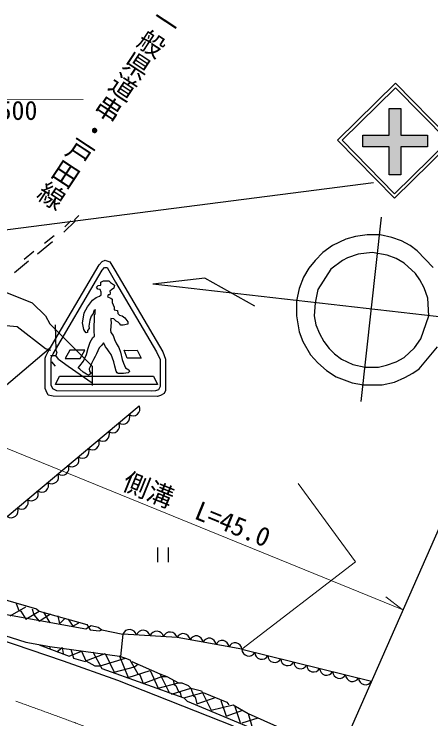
# Model space of a CAD drawing. Units: millimetres, scale not verified. Extents: x 40000 to 680000, y 20000 to 380000.
# Drawn here: x 532198 to 572246, y 270566 to 338241 of the extents above; entities that cross this region are included whole.
import ezdxf
from ezdxf.enums import TextEntityAlignment as Align

# ---------------------------------------------------------------- set-up
doc = ezdxf.new("R2010")
doc.units = ezdxf.units.MM
doc.header["$LTSCALE"] = 1000
doc.linetypes.add('CHAIN', pattern=[18.5, 12, -1.5, 3.5, -1.5])
for name, color, linetype, lineweight in [('M-BGD', 7, 'Continuous', 25), ('M-BMK', 2, 'CHAIN', 13), ('M-BMK-SRVR', 3, 'Continuous', 25), ('M-STR-HTXT', 7, 'Continuous', 13), ('M-STR-STRC', 7, 'Continuous', 25)]:
    doc.layers.add(name, color=color, linetype=linetype, lineweight=lineweight)
doc.styles.add('@ＭＳ ゴシック', font='')
doc.styles.add('ＭＳ ゴシック', font='')
doc.styles.get('@ＭＳ ゴシック').set_extended_font_data('@MS Gothic')
doc.styles.get('ＭＳ ゴシック').set_extended_font_data('MS Gothic')

msp = doc.modelspace()

# ---------------------------------------------------------------- hatches: boundary and pattern name
at = {"layer": 'M-STR-STRC'}
msp.add_hatch(color=256, dxfattribs=at).paths.add_polyline_path([(568225, 329164), (569360, 329164), (569360, 326627), (571914, 326627), (571914, 325484), (569367, 325484), (569367, 322822), (568234, 322822), (568234, 325493), (565692, 325493), (565692, 326630), (568225, 326630)])

# ---------------------------------------------------------------- linework, layer by layer
at = {"layer": 'M-BGD'}
for p, q in [((566717, 322029), (522969, 316405)), ((538422, 318911), (537998, 318488)), ((538083, 318403), (536982, 317303)), ((537660, 318403), (537067, 317811)), ((537998, 318488), (538083, 318403)), ((567462, 318742), (565515, 301047)), ((536051, 316964), (535120, 316202)), ((565007, 316879), (564076, 316625)), ((566108, 317049), (565007, 316879)), ((567378, 317049), (566108, 317049)), ((568478, 316795), (567378, 317049)), ((569410, 316456), (568478, 316795)), ((535882, 316371), (534442, 315186)), ((564076, 316625), (562806, 316033)), ((570256, 316033), (569410, 316456)), ((534104, 315440), (533172, 314678)), ((562806, 316033), (561874, 315355)), ((570934, 315525), (570256, 316033)), ((572458, 313916), (570934, 315525)), ((561874, 315355), (561112, 314593)), ((564245, 314847), (563737, 314593)), ((565261, 315186), (564245, 314847)), ((566616, 315355), (565261, 315186)), ((568055, 315101), (566616, 315355)), ((568902, 314763), (568055, 315101)), ((569664, 314339), (568902, 314763)), ((533596, 314509), (532241, 313408)), ((561112, 314593), (560520, 313831)), ((563737, 314593), (562636, 313747)), ((570764, 313323), (569664, 314339)), ((560520, 313831), (560012, 312985)), ((562636, 313747), (561366, 311799)), ((550529, 312900), (545534, 312307)), ((555329, 310189), (550529, 312900)), ((560012, 312985), (559588, 311884)), ((571188, 312731), (570764, 313323)), ((571611, 311969), (571188, 312731)), ((546973, 312138), (545534, 312307)), ((575167, 308921), (546973, 312138)), ((531140, 311630), (533934, 310529)), ((559588, 311884), (559334, 310699)), ((561366, 311799), (561112, 310529)), ((571950, 310953), (571611, 311969)), ((559334, 310699), (559334, 309259)), ((572034, 309259), (571950, 310953)), ((533934, 310529), (535204, 309259)), ((561112, 310529), (561028, 309259)), ((535204, 309259), (535628, 308497)), ((559334, 309259), (559588, 307735)), ((561028, 309259), (561197, 308413)), ((571272, 307058), (572034, 309259)), ((530717, 308413), (532495, 308243)), ((532495, 308243), (535204, 306127)), ((535628, 308497), (539692, 304433)), ((536136, 308413), (536220, 305957)), ((561197, 308413), (561536, 307566)), ((559588, 307735), (559927, 306804)), ((561536, 307566), (561959, 306804)), ((559927, 306804), (560689, 305534)), ((561959, 306804), (562467, 306127)), ((570680, 306211), (571272, 307058)), ((535733, 306237), (516408, 289871)), ((535204, 306127), (535712, 305957)), ((536220, 305957), (536305, 305788)), ((562467, 306127), (562975, 305619)), ((569664, 305280), (570680, 306211)), ((571103, 304179), (572881, 306296)), ((535712, 305449), (536220, 305449)), ((536305, 305788), (536220, 305449)), ((536474, 305111), (536220, 305449)), ((560689, 305534), (561366, 304772)), ((562975, 305619), (563652, 305111)), ((568902, 304857), (569664, 305280)), ((535797, 304857), (536136, 304433)), ((536474, 305111), (537406, 304433)), ((561366, 304772), (562213, 304010)), ((563652, 305111), (564753, 304603)), ((564753, 304603), (565938, 304349)), ((567970, 304518), (568902, 304857)), ((537406, 304433), (539692, 302825)), ((539692, 304433), (539692, 302571)), ((562213, 304010), (563144, 303417)), ((565938, 304349), (567208, 304349)), ((567208, 304349), (567970, 304518)), ((570510, 303756), (571103, 304179)), ((563144, 303417), (564668, 302825)), ((568732, 302909), (569748, 303333)), ((569748, 303333), (570510, 303756)), ((564668, 302825), (565769, 302655)), ((565769, 302655), (567547, 302655)), ((567547, 302655), (568732, 302909)), ((529616, 282505), (534358, 281150)), ((532410, 281658), (532664, 280981)), ((522420, 281404), (533342, 277933)), ((528939, 281065), (539099, 279203)), ((531818, 280473), (533342, 281319)), ((532664, 280981), (532834, 280896)), ((532834, 280896), (533342, 280134)), ((533342, 280134), (534612, 280896)), ((533934, 281150), (534104, 280557)), ((534358, 281150), (534612, 280896)), ((534612, 280896), (539184, 279626)), ((534104, 280557), (534612, 279965)), ((534612, 279965), (535712, 280642)), ((535035, 280811), (535628, 279795)), ((536390, 280473), (536559, 279711)), ((536559, 279711), (537067, 280219)), ((537406, 280134), (537829, 279457)), ((537829, 279457), (538422, 279795)), ((539099, 279203), (539607, 279541)), ((539184, 279626), (539522, 279118)), ((539607, 279541), (540284, 279372)), ((528939, 278864), (536898, 276155)), ((539522, 279118), (540369, 279033)), ((540284, 279372), (540623, 279118)), ((540369, 279033), (540623, 279118)), ((540623, 279118), (542655, 278695)), ((533342, 277933), (535628, 277509)), ((534612, 277679), (537490, 276578)), ((535628, 277509), (535628, 277255)), ((535628, 277509), (542316, 276578)), ((536305, 277001), (536813, 277425)), ((536813, 277425), (536898, 276832)), ((537490, 276578), (538676, 277086)), ((537660, 277255), (537914, 276409)), ((538676, 277086), (539099, 276155)), ((539099, 276155), (540962, 276832)), ((539776, 277001), (540623, 275393)), ((540962, 276832), (541808, 275054)), ((554085, 277255), (566536, 274198)), ((536898, 276155), (542147, 274292)), ((537914, 276409), (539014, 276070)), ((539014, 276070), (539099, 276155)), ((539099, 276155), (539946, 275647)), ((540454, 275647), (542909, 276409)), ((542316, 276578), (543163, 274546)), ((542428, 276562), (542909, 276409)), ((542909, 276409), (543332, 276239)), ((543332, 276239), (544094, 274885)), ((539946, 275647), (540454, 275647)), ((541808, 275054), (543756, 275562)), ((543502, 276070), (546211, 274885)), ((543756, 275562), (544094, 275816)), ((540623, 275393), (548497, 272599)), ((543163, 274546), (545280, 275223)), ((544094, 274885), (544264, 274800)), ((544264, 274800), (544602, 273953)), ((545280, 275223), (546042, 273530)), ((546211, 274885), (546888, 274631)), ((546211, 274885), (547142, 273022)), ((542147, 274292), (553238, 269889)), ((544602, 273953), (546380, 274631)), ((546380, 274631), (546888, 274631)), ((546888, 274631), (547989, 274038)), ((547481, 274292), (547566, 273869)), ((546042, 273530), (547989, 274038)), ((547312, 272937), (549174, 273530)), ((547566, 273869), (547735, 273784)), ((547735, 273784), (547989, 273191)), ((547989, 274038), (548328, 274038)), ((548328, 274038), (548920, 273784)), ((548920, 273784), (549174, 273530)), ((549174, 273530), (549428, 272768)), ((549174, 273530), (550190, 273276)), ((547989, 273191), (548158, 273107)), ((548158, 273107), (548243, 272683)), ((548497, 272599), (550360, 273107)), ((549428, 272768), (549598, 272683)), ((550190, 273276), (551122, 271413)), ((550360, 273107), (552646, 272175)), ((548497, 272599), (548836, 272260)), ((548836, 272260), (555101, 269635)), ((549598, 272683), (549767, 272006)), ((549767, 272006), (551460, 272599)), ((552053, 272345), (552561, 270821)), ((552646, 272175), (552815, 271921)), ((551122, 271413), (553238, 271921)), ((552561, 270821), (554170, 271413)), ((553238, 271921), (554678, 271075)), ((553408, 271752), (553916, 270228)), ((554678, 271075), (560858, 268365)), ((554678, 271075), (555101, 269635)), ((555609, 270651), (554085, 270143))]:
    msp.add_line(p, q, dxfattribs=at)
for points in [[(526269, 283409), (531538, 290010), (544216, 300615)], [(542655, 278695), (542428, 276562), (542316, 276578)], [(554085, 277255), (547856, 278370), (542655, 278695)]]:
    msp.add_lwpolyline(points, dxfattribs=at)
for centre, radius, start, end in [((543629, 300325), 654, 233.53816, 26.28334), ((542654, 299509), 654, 233.53816, 26.28334), ((541679, 298693), 654, 233.53816, 26.28334), ((540704, 297878), 654, 233.53816, 26.28334), ((539728, 297062), 654, 233.53816, 26.28334), ((538753, 296246), 654, 233.53816, 26.28334), ((537778, 295431), 654, 233.53816, 26.28334), ((536803, 294615), 654, 233.53816, 26.28334), ((535828, 293799), 654, 233.53816, 26.28334), ((534852, 292983), 654, 233.53816, 26.28334), ((533877, 292168), 654, 233.53816, 26.28334), ((532902, 291352), 654, 233.53816, 26.28334), ((531927, 290536), 654, 233.53816, 26.28334), ((543294, 278480), 674, 11.41008, 161.44958), ((544594, 278399), 674, 11.41008, 161.44958), ((545895, 278318), 674, 11.41008, 161.44958), ((547195, 278237), 674, 11.41008, 161.44958), ((548452, 278111), 650, 3.22616, 156.47987), ((549698, 277888), 650, 3.22616, 156.47987), ((550944, 277665), 650, 3.22616, 156.47987), ((552190, 277442), 650, 3.22616, 156.47987), ((553436, 277219), 650, 3.22616, 156.47987), ((554746, 277259), 661, 180.29844, 332.11022), ((555991, 276953), 661, 180.29844, 332.11022), ((557236, 276647), 661, 180.29844, 332.11022), ((558481, 276342), 661, 180.29844, 332.11022), ((559726, 276036), 661, 180.29844, 332.11022), ((560972, 275730), 661, 180.29844, 332.11022), ((562217, 275424), 661, 180.29844, 332.11022), ((563462, 275119), 661, 180.29844, 332.11022), ((564707, 274813), 661, 180.29844, 332.11022), ((565952, 274507), 661, 180.29844, 332.11022)]:
    msp.add_arc(centre, radius, start, end, dxfattribs=at)
at = {"layer": 'M-BMK'}
msp.add_arc((354991, -223485), 526529, 66.99254, 74.3696, dxfattribs=at)
at = {"layer": 'M-BMK-SRVR'}
msp.add_line((575167, 293765), (560786, 261161), dxfattribs=at)
at = {"layer": 'M-STR-HTXT'}
for p, q in [((516832, 330003), (538828, 330030)), ((524367, 299438), (569494, 281065)), ((559504, 293173), (565007, 285637)), ((565007, 285637), (554085, 277255)), ((569494, 281065), (567900, 282273))]:
    msp.add_line(p, q, dxfattribs=at)
at = {"layer": 'M-STR-STRC'}
for p, q in [((568844, 331596), (563285, 326125)), ((568841, 331172), (563709, 326122)), ((573891, 326040), (568841, 331172)), ((574315, 326037), (568844, 331596)), ((563285, 326125), (568756, 320566)), ((563709, 326122), (568759, 320990)), ((568756, 320566), (574315, 326037)), ((568759, 320990), (573891, 326040)), ((540117, 312025), (540268, 312176)), ((540251, 311840), (540117, 312025)), ((540268, 312176), (540520, 312210)), ((540520, 312210), (540536, 312495)), ((540536, 312495), (540781, 312635)), ((540781, 312635), (541316, 312640)), ((541316, 312640), (541472, 312483)), ((541472, 312483), (541842, 312226)), ((541842, 312226), (541774, 311935)), ((540469, 311807), (540251, 311840)), ((540553, 311555), (540469, 311807)), ((540553, 311286), (540553, 311555)), ((541573, 311778), (541383, 311622)), ((541383, 311622), (541428, 311487)), ((541428, 311487), (541405, 311297)), ((541774, 311935), (541573, 311778)), ((539261, 310128), (539747, 310766)), ((539747, 310766), (540083, 311018)), ((540083, 311018), (540402, 311152)), ((540402, 311152), (540553, 311286)), ((541226, 311286), (541181, 311084)), ((541181, 311084), (541495, 310950)), ((541405, 311297), (541226, 311286)), ((541495, 310950), (541607, 310861)), ((541607, 310861), (541629, 310536)), ((538943, 309562), (539261, 310128)), ((541629, 310536), (541819, 310111)), ((541819, 310111), (541808, 309842)), ((538876, 309148), (538943, 309562)), ((539805, 309506), (539592, 309227)), ((539872, 309786), (539805, 309506)), ((539984, 309808), (539872, 309786)), ((539883, 307816), (539917, 309327)), ((539917, 309327), (539984, 309484)), ((539984, 309484), (539984, 309864)), ((539984, 309864), (539984, 309808)), ((541808, 309842), (542133, 309786)), ((542133, 309786), (542155, 309484)), ((542155, 309484), (542334, 309327)), ((542334, 309327), (542580, 309271)), ((538786, 308589), (538876, 309148)), ((539469, 308846), (539391, 308264)), ((539592, 309227), (539469, 308846)), ((541528, 308622), (541450, 307906)), ((541797, 308969), (541495, 309014)), ((541495, 309014), (541506, 308868)), ((541506, 308868), (541528, 308622)), ((541998, 308768), (541797, 308969)), ((542200, 308656), (541998, 308768)), ((542356, 308510), (542200, 308656)), ((542580, 309271), (542849, 309081)), ((542849, 309081), (543017, 308824)), ((543017, 308824), (543129, 308678)), ((543129, 308678), (543118, 308465)), ((538898, 307962), (538786, 308589)), ((539010, 307794), (538898, 307962)), ((539402, 308063), (539256, 307861)), ((539391, 308264), (539402, 308063)), ((542446, 308387), (542356, 308510)), ((542681, 308365), (542446, 308387)), ((543118, 308465), (542681, 308365)), ((539133, 307648), (539010, 307794)), ((539256, 307671), (539133, 307648)), ((539256, 307861), (539256, 307671)), ((539760, 307201), (539928, 307324)), ((539928, 307324), (539883, 307816)), ((541450, 307906), (541483, 307671)), ((541483, 307671), (541719, 307380)), ((541719, 307380), (541842, 306999)), ((539323, 306149), (539514, 306731)), ((539514, 306731), (539760, 307201)), ((540778, 306675), (540599, 306428)), ((540857, 306574), (540778, 306675)), ((540969, 306294), (540857, 306574)), ((541842, 306999), (542043, 306574)), ((542043, 306574), (542278, 306216)), ((539144, 305555), (539323, 306149)), ((540375, 306193), (540107, 305611)), ((540599, 306428), (540375, 306193)), ((541137, 306104), (540969, 306294)), ((541338, 305802), (541137, 306104)), ((542278, 306216), (542435, 305768)), ((538876, 304929), (539144, 305555)), ((539995, 305354), (539838, 305074)), ((540107, 305611), (539995, 305354)), ((541539, 305544), (541338, 305802)), ((541786, 304850), (541539, 305544)), ((542435, 305768), (542591, 305074)), ((538506, 304459), (538876, 304929)), ((539648, 304683), (539502, 304358)), ((539838, 305074), (539648, 304683)), ((541864, 304425), (541786, 304850)), ((542591, 305074), (542726, 304727)), ((542726, 304727), (542905, 304291)), ((538361, 304268), (538506, 304459)), ((538506, 304145), (538361, 304268)), ((538842, 303865), (538506, 304145)), ((539144, 303675), (538842, 303865)), ((539502, 304358), (539402, 304179)), ((539402, 304179), (539446, 303955)), ((539446, 303955), (539603, 303742)), ((542009, 303966), (541864, 304425)), ((542088, 303787), (542009, 303966)), ((542905, 304291), (543218, 304089)), ((543274, 303933), (543162, 303810)), ((543218, 304089), (543274, 303933)), ((539346, 303586), (539144, 303675)), ((539603, 303742), (539346, 303586)), ((542211, 303720), (542088, 303787)), ((542726, 303742), (542211, 303720)), ((543162, 303810), (542726, 303742)), ((545986, 287011), (545986, 285611)), ((547036, 285611), (547036, 287011))]:
    msp.add_line(p, q, dxfattribs=at)
for points in [[(565692, 326630), (568225, 326630), (568225, 329164), (569360, 329164), (569360, 326627), (571914, 326627), (571914, 325484), (569367, 325484), (569367, 322822), (568234, 322822), (568234, 325493), (565692, 325493)], [(541029, 314586), (541385, 314452), (541872, 313646), (546477, 305803), (546740, 305117), (546740, 302112), (546606, 301810), (546254, 301625), (545985, 301525), (535962, 301542), (535476, 301659), (535291, 302079), (535190, 302280), (535190, 305201), (535240, 305403), (535476, 305856), (540366, 314160), (540652, 314495), (540948, 314603)], [(541132, 313919), (541308, 313623), (541944, 312509), (545897, 305808), (546237, 305085), (546238, 302476), (546083, 302166), (545788, 302060), (545365, 302050), (536308, 302060), (535917, 302259), (535752, 302626), (535745, 302964), (535748, 304692), (535773, 305239), (535962, 305626), (540351, 313099), (540661, 313652), (540884, 313919)], [(537542, 305963), (537098, 305187), (538556, 305187), (539000, 305963)], [(543176, 305951), (544015, 305963), (544423, 305197), (543078, 305190), (542768, 305965)], [(537289, 303467), (545592, 303467), (545972, 302690), (536176, 302690), (536572, 303467)]]:
    msp.add_lwpolyline(points, close=True, dxfattribs=at)

# ---------------------------------------------------------------- texts
at = {"layer": 'M-BGD', "style": '@ＭＳ ゴシック'}
msp.add_text('一般県道串・戸田線', height=1833, rotation=236.656, dxfattribs=at).set_placement((546242, 339377), align=Align.BOTTOM_LEFT)
at = {"layer": 'M-STR-HTXT', "style": 'ＭＳ ゴシック'}
msp.add_text('L=21.5\u3000φ=500', height=1833, dxfattribs=at).set_placement((517578, 327530), align=Align.BOTTOM_LEFT)
msp.add_text('側溝\u3000L=45.0', height=1833, rotation=337.847, dxfattribs=at).set_placement((542251, 292157), align=Align.BOTTOM_LEFT)

doc.saveas('drawing.dxf')
